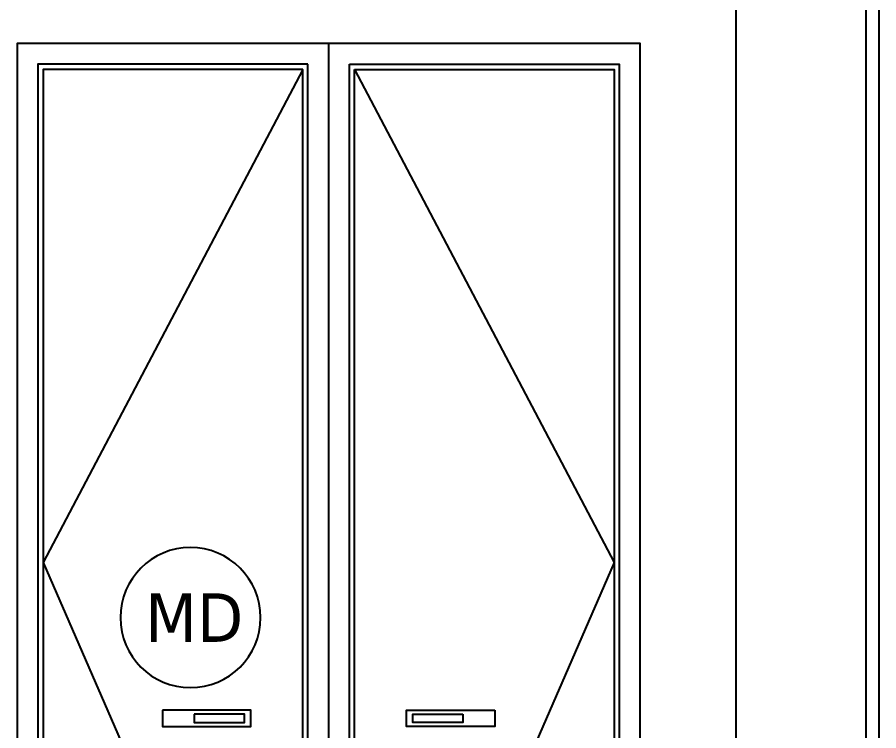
# Model space of a CAD drawing. Header units: millimetres. Extents: x -2842 to 116137, y -21481 to 17561.
# Drawn here: x 67248 to 68908, y -16076 to -14702 of the extents above; entities that cross this region are included whole.
import ezdxf
from ezdxf.enums import TextEntityAlignment as Align

# ---------------------------------------------------------------- set-up
doc = ezdxf.new("R2010")
doc.units = ezdxf.units.MM
doc.header["$LTSCALE"] = 150
doc.linetypes.add('HIDDEN', pattern=[0])
for name, color, linetype in [('ad-Door', 11, 'Continuous'), ('ad-Elevation 10', 8, 'Continuous'), ('ad-MS Column', 1, 'Continuous'), ('ad-Text Main_Door&window Label', 7, 'Continuous')]:
    doc.layers.add(name, color=color, linetype=linetype)
doc.styles.add('$ZCDB_AUDIT_GENERATED_1AF562', font='verdana.ttf', dxfattribs={"width": 0.9})

# ---------------------------------------------------------------- blocks, each defined once
blk = doc.blocks.new('$ZCDB_AUDIT_GENERATED_1AF48C')
at = {"layer": 'ad-Text Main_Door&window Label'}
blk.add_circle((0, 0), 180, dxfattribs=at)
at = {"layer": 'ad-Text Main_Door&window Label', "style": '$ZCDB_AUDIT_GENERATED_1AF562', "width": 0.9}
blk.add_attdef('D1', text='', height=125, dxfattribs=at).set_placement((0, 0), align=Align.MIDDLE_CENTER)
blk = doc.blocks.new('$ZCDB_AUDIT_GENERATED_1AF493')
at = {"layer": 'ad-Door', "elevation": 0}
for points in [[(1200, 0), (1200, 2200), (0, 2200), (0, 0)], [(560, 2160), (40, 2160), (40, 40), (560, 40)], [(640, 2160), (1160, 2160), (1160, 40), (640, 40)], [(550, 2150), (50, 2150), (50, 50), (550, 50)], [(650, 2150), (1150, 2150), (1150, 50), (650, 50)]]:
    blk.add_lwpolyline(points, close=True, dxfattribs=at)
for points in [[(550, 2150), (50, 1200), (550, 50)], [(650, 2150), (1150, 1200), (650, 50)]]:
    blk.add_lwpolyline(points, dxfattribs=at)
at = {"layer": 'ad-Elevation 10', "elevation": 0}
blk.add_lwpolyline([(600, 2200), (600, 0)], dxfattribs=at)
at = {"layer": 'ad-Elevation 10', "linetype": 'HIDDEN', "ltscale": 300}
for points in [[(279.6, 915.9), (279.6, 884.1), (450, 884.1), (450, 915.9)], [(920.4, 915.9), (920.4, 884.1), (750, 884.1), (750, 915.9)]]:
    blk.add_lwpolyline(points, close=True, dxfattribs=at)
at = {"layer": 'ad-Elevation 10'}
for points in [[(341.2, 908.2), (341.2, 891.8), (437.9, 891.8), (437.9, 908.2)], [(858.8, 908.2), (858.8, 891.8), (762.1, 891.8), (762.1, 908.2)]]:
    blk.add_lwpolyline(points, close=True, dxfattribs=at)
at = {"layer": 'ad-Text Main_Door&window Label'}
ref = blk.add_blockref('$ZCDB_AUDIT_GENERATED_1AF48C', (333.8, 1094, 0), dxfattribs=dict(at, xscale=-0.75, yscale=0.75, zscale=0.75))
ref.add_attrib('D1', 'MD', dxfattribs={"height": 93.75, "style": '$ZCDB_AUDIT_GENERATED_1AF562', "width": 0.9}).set_placement((341, 1094), align=Align.MIDDLE_CENTER)
blk = doc.blocks.new('zw$66E4')
at = {"layer": 'ad-MS Column'}
blk.add_lwpolyline([(0, 0), (250, 0), (250, 3050), (0, 3050)], close=True, dxfattribs=at)
blk = doc.blocks.new('zw$E31E')
at = {"layer": 'ad-Elevation 10'}
blk.add_lwpolyline([(-8645, 0), (-8645, -3050)], dxfattribs=at)
at = {"layer": 'ad-Door'}
blk.add_blockref('$ZCDB_AUDIT_GENERATED_1AF493', (-10305, -3050, 0), dxfattribs=at)
at = {"layer": 'ad-MS Column', "xscale": -1}
blk.add_blockref('zw$66E4', (-8670, -3050, 0), dxfattribs=at)

msp = doc.modelspace()

# ---------------------------------------------------------------- block references
msp.add_blockref('zw$E31E', (77552.8, -13902.2))

doc.saveas('drawing.dxf')
